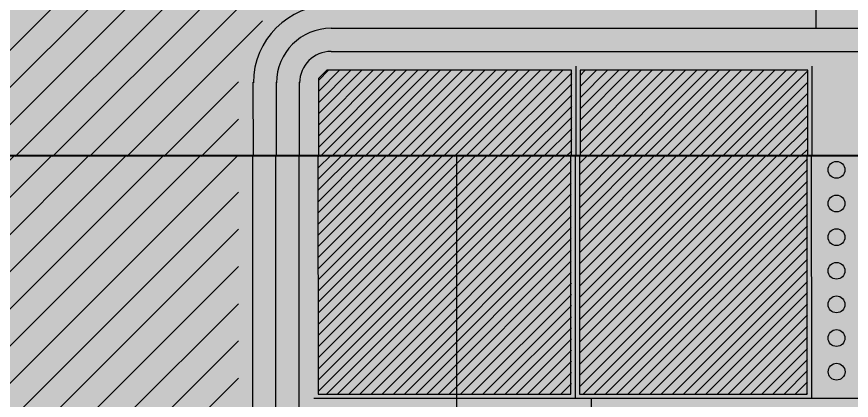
# Model space of a CAD drawing. Header units: millimetres. Extents: x 709 to 3952, y 378 to 2394.
# Drawn here: x 1694.8 to 1893.1, y 2094.4 to 2185.6 of the extents above; entities that cross this region are included whole.
import ezdxf

# ---------------------------------------------------------------- set-up
doc = ezdxf.new("R2010")
doc.units = ezdxf.units.MM
doc.layers.add('BAS', color=252, linetype='Continuous')

# ---------------------------------------------------------------- blocks, each defined once
blk = doc.blocks.new('*X22')
at = {"color": 0}
for p, q in [((410273.97, 4019205.56), (410431.91, 4019363.5)), ((410277.25, 4019200), (410440.75, 4019363.5)), ((410286.09, 4019200), (410449.59, 4019363.5)), ((410294.93, 4019200), (410458.43, 4019363.5)), ((410303.77, 4019200), (410467.27, 4019363.5)), ((410312.6, 4019200), (410476.1, 4019363.5)), ((410321.44, 4019200), (410353.73, 4019232.29)), ((410330.28, 4019200), (410348.02, 4019217.74)), ((410339.12, 4019200), (410348.02, 4019208.9)), ((410347.96, 4019200), (410348.02, 4019200.06))]:
    blk.add_line(p, q, dxfattribs=at)
blk = doc.blocks.new('*X12')
at = {"color": 0}
for p, q in [((410367.02, 4019202.27), (410385.25, 4019220.5)), ((410367.02, 4019204.92), (410382.6, 4019220.5)), ((410367.02, 4019207.57), (410379.95, 4019220.5)), ((410367.02, 4019210.22), (410377.3, 4019220.5)), ((410367.02, 4019212.87), (410374.65, 4019220.5)), ((410367.02, 4019215.52), (410372, 4019220.5)), ((410367.02, 4019218.18), (410369.34, 4019220.5)), ((410367.41, 4019200), (410387.91, 4019220.5)), ((410370.06, 4019200), (410390.56, 4019220.5)), ((410372.71, 4019200), (410393.21, 4019220.5)), ((410375.36, 4019200), (410395.86, 4019220.5)), ((410378.01, 4019200), (410398.51, 4019220.5)), ((410380.66, 4019200), (410401.16, 4019220.5)), ((410383.32, 4019200), (410403.82, 4019220.5)), ((410385.97, 4019200), (410406.47, 4019220.5)), ((410388.62, 4019200), (410409.12, 4019220.5)), ((410391.27, 4019200), (410411.77, 4019220.5)), ((410393.92, 4019200), (410414.42, 4019220.5)), ((410396.57, 4019200), (410417.07, 4019220.5)), ((410399.22, 4019200), (410419.72, 4019220.5)), ((410401.88, 4019200), (410422.38, 4019220.5)), ((410404.53, 4019200), (410425.03, 4019220.5)), ((410429.12, 4019213.99), (410435.63, 4019220.5)), ((410429.12, 4019216.64), (410432.98, 4019220.5)), ((410429.12, 4019219.29), (410430.33, 4019220.5)), ((410429.12, 4019211.33), (410438.29, 4019220.5)), ((410429.12, 4019208.68), (410440.94, 4019220.5)), ((410429.12, 4019206.03), (410443.59, 4019220.5)), ((410429.12, 4019203.38), (410446.24, 4019220.5)), ((410429.12, 4019200.73), (410448.89, 4019220.5)), ((410431.04, 4019200), (410451.54, 4019220.5)), ((410433.7, 4019200), (410454.2, 4019220.5)), ((410436.35, 4019200), (410456.85, 4019220.5)), ((410439, 4019200), (410459.5, 4019220.5)), ((410441.65, 4019200), (410462.15, 4019220.5)), ((410444.3, 4019200), (410464.8, 4019220.5)), ((410446.95, 4019200), (410467.45, 4019220.5)), ((410449.61, 4019200), (410470.11, 4019220.5)), ((410452.26, 4019200), (410472.76, 4019220.5)), ((410454.91, 4019200), (410475.41, 4019220.5)), ((410457.56, 4019200), (410478.06, 4019220.5)), ((410460.21, 4019200), (410480.71, 4019220.5)), ((410462.86, 4019200), (410483.22, 4019220.36)), ((410407.18, 4019200), (410427.12, 4019219.94)), ((410409.83, 4019200), (410427.12, 4019217.29)), ((410465.52, 4019200), (410483.22, 4019217.7)), ((410412.48, 4019200), (410427.12, 4019214.64)), ((410468.17, 4019200), (410483.22, 4019215.05)), ((410470.82, 4019200), (410483.22, 4019212.4)), ((410415.13, 4019200), (410427.12, 4019211.99)), ((410417.79, 4019200), (410427.12, 4019209.33)), ((410473.47, 4019200), (410483.22, 4019209.75)), ((410420.44, 4019200), (410427.12, 4019206.68)), ((410476.12, 4019200), (410483.22, 4019207.1)), ((410478.77, 4019200), (410483.22, 4019204.45)), ((410423.09, 4019200), (410427.12, 4019204.03)), ((410425.74, 4019200), (410427.12, 4019201.38)), ((410481.43, 4019200), (410483.22, 4019201.79))]:
    blk.add_line(p, q, dxfattribs=at)
blk = doc.blocks.new('*X116')
at = {"color": 0}
for p, q in [((410248.77, 4019118.49), (410330.28, 4019200)), ((410250.36, 4019111.24), (410339.12, 4019200)), ((410252.47, 4019131.03), (410321.44, 4019200)), ((410256.17, 4019143.57), (410312.6, 4019200)), ((410259.2, 4019111.24), (410347.96, 4019200)), ((410259.87, 4019156.1), (410303.77, 4019200)), ((410263.57, 4019168.64), (410294.93, 4019200)), ((410267.27, 4019181.18), (410286.09, 4019200)), ((410270.97, 4019193.72), (410277.25, 4019200)), ((410268.04, 4019111.24), (410348.02, 4019191.22)), ((410276.88, 4019111.24), (410348.02, 4019182.38)), ((410285.72, 4019111.24), (410348.02, 4019173.54)), ((410294.56, 4019111.24), (410348.02, 4019164.7)), ((410303.4, 4019111.24), (410348.02, 4019155.87)), ((410312.23, 4019111.24), (410348.02, 4019147.03)), ((410321.07, 4019111.24), (410348.02, 4019138.19)), ((410329.91, 4019111.24), (410348.02, 4019129.35)), ((410338.75, 4019111.24), (410348.02, 4019120.51))]:
    blk.add_line(p, q, dxfattribs=at)
blk = doc.blocks.new('*X75')
at = {"color": 0}
for p, q in [((410429.12, 4019147.69), (410481.43, 4019200)), ((410429.12, 4019150.35), (410478.77, 4019200)), ((410429.12, 4019153), (410476.12, 4019200)), ((410429.12, 4019155.65), (410473.47, 4019200)), ((410429.12, 4019158.3), (410470.82, 4019200)), ((410429.12, 4019160.95), (410468.17, 4019200)), ((410429.12, 4019163.6), (410465.52, 4019200)), ((410429.12, 4019166.26), (410462.86, 4019200)), ((410429.12, 4019168.91), (410460.21, 4019200)), ((410429.12, 4019171.56), (410457.56, 4019200)), ((410429.12, 4019174.21), (410454.91, 4019200)), ((410429.12, 4019176.86), (410452.26, 4019200)), ((410429.12, 4019179.51), (410449.61, 4019200)), ((410429.12, 4019182.17), (410446.95, 4019200)), ((410429.12, 4019184.82), (410444.3, 4019200)), ((410429.12, 4019187.47), (410441.65, 4019200)), ((410429.12, 4019190.12), (410439, 4019200)), ((410429.12, 4019192.77), (410436.35, 4019200)), ((410429.12, 4019195.42), (410433.7, 4019200)), ((410429.12, 4019198.08), (410431.04, 4019200)), ((410429.12, 4019145.04), (410483.22, 4019199.14)), ((410429.93, 4019143.2), (410483.22, 4019196.49)), ((410432.58, 4019143.2), (410483.22, 4019193.84)), ((410435.23, 4019143.2), (410483.22, 4019191.19)), ((410437.88, 4019143.2), (410483.22, 4019188.54)), ((410440.54, 4019143.2), (410483.22, 4019185.88)), ((410443.19, 4019143.2), (410483.22, 4019183.23)), ((410445.84, 4019143.2), (410483.22, 4019180.58)), ((410448.49, 4019143.2), (410483.22, 4019177.93)), ((410451.14, 4019143.2), (410483.22, 4019175.28)), ((410453.79, 4019143.2), (410483.22, 4019172.63)), ((410456.45, 4019143.2), (410483.22, 4019169.97)), ((410459.1, 4019143.2), (410483.22, 4019167.32)), ((410461.75, 4019143.2), (410483.22, 4019164.67)), ((410464.4, 4019143.2), (410483.22, 4019162.02)), ((410467.05, 4019143.2), (410483.22, 4019159.37)), ((410469.7, 4019143.2), (410483.22, 4019156.72)), ((410472.36, 4019143.2), (410483.22, 4019154.06)), ((410475.01, 4019143.2), (410483.22, 4019151.41)), ((410477.66, 4019143.2), (410483.22, 4019148.76)), ((410480.31, 4019143.2), (410483.22, 4019146.11)), ((410482.96, 4019143.2), (410483.22, 4019143.46))]:
    blk.add_line(p, q, dxfattribs=at)
blk = doc.blocks.new('*X74')
at = {"color": 0}
for p, q in [((410367.02, 4019143.93), (410423.09, 4019200)), ((410367.02, 4019146.58), (410420.44, 4019200)), ((410367.02, 4019149.23), (410417.79, 4019200)), ((410367.02, 4019151.89), (410415.13, 4019200)), ((410367.02, 4019154.54), (410412.48, 4019200)), ((410367.02, 4019157.19), (410409.83, 4019200)), ((410367.02, 4019159.84), (410407.18, 4019200)), ((410367.02, 4019162.49), (410404.53, 4019200)), ((410367.02, 4019165.14), (410401.88, 4019200)), ((410367.02, 4019167.79), (410399.22, 4019200)), ((410367.02, 4019170.45), (410396.57, 4019200)), ((410367.02, 4019173.1), (410393.92, 4019200)), ((410367.02, 4019175.75), (410391.27, 4019200)), ((410367.02, 4019178.4), (410388.62, 4019200)), ((410367.02, 4019181.05), (410385.97, 4019200)), ((410367.02, 4019183.7), (410383.32, 4019200)), ((410367.02, 4019186.36), (410380.66, 4019200)), ((410367.02, 4019189.01), (410378.01, 4019200)), ((410367.02, 4019191.66), (410375.36, 4019200)), ((410367.02, 4019194.31), (410372.71, 4019200)), ((410367.02, 4019196.96), (410370.06, 4019200)), ((410367.02, 4019199.61), (410367.41, 4019200)), ((410368.94, 4019143.2), (410425.74, 4019200)), ((410371.59, 4019143.2), (410427.12, 4019198.73)), ((410374.24, 4019143.2), (410427.12, 4019196.08)), ((410376.9, 4019143.2), (410427.12, 4019193.42)), ((410379.55, 4019143.2), (410427.12, 4019190.77)), ((410382.2, 4019143.2), (410427.12, 4019188.12)), ((410384.85, 4019143.2), (410427.12, 4019185.47)), ((410387.5, 4019143.2), (410427.12, 4019182.82)), ((410390.15, 4019143.2), (410427.12, 4019180.17)), ((410392.81, 4019143.2), (410427.12, 4019177.51)), ((410395.46, 4019143.2), (410427.12, 4019174.86)), ((410398.11, 4019143.2), (410427.12, 4019172.21)), ((410400.76, 4019143.2), (410427.12, 4019169.56)), ((410403.41, 4019143.2), (410427.12, 4019166.91)), ((410406.06, 4019143.2), (410427.12, 4019164.26)), ((410408.72, 4019143.2), (410427.12, 4019161.6)), ((410411.37, 4019143.2), (410427.12, 4019158.95)), ((410414.02, 4019143.2), (410427.12, 4019156.3)), ((410416.67, 4019143.2), (410427.12, 4019153.65)), ((410419.32, 4019143.2), (410427.12, 4019151)), ((410421.97, 4019143.2), (410427.12, 4019148.35)), ((410424.63, 4019143.2), (410427.12, 4019145.69))]:
    blk.add_line(p, q, dxfattribs=at)

msp = doc.modelspace()

# ---------------------------------------------------------------- hatches: boundary and pattern name
at = {"layer": 'BAS', "true_color": 0xc7c8ca, "transparency": 33554513}
h = msp.add_hatch(color=9, dxfattribs=at)
h.dxf.hatch_style = 1
h.paths.add_polyline_path([(735.07, 2394.13), (735.07, 400.97), (3218.5, 400.97), (3218.5, 2394.13)])
h.paths.add_polyline_path([(1826.32, 1353.24), (2408.56, 1353.24), (2408.56, 918.34), (1826.32, 918.34)], flags=16)

# ---------------------------------------------------------------- linework, layer by layer
at = {"layer": 'BAS'}
for p, q in [((1884.73, 2182.88), (1884.73, 2348.38)), ((1769.53, 2182.88), (1949.73, 2182.88)), ((1769.53, 2177.38), (1949.73, 2177.38)), ((1827.63, 2173.88), (1827.63, 2152.38)), ((1883.73, 2173.88), (1883.73, 2152.38)), ((1751.03, 2152.55), (1751.02, 2170.05)), ((1756.53, 2152.55), (1756.52, 2170.05)), ((1762.03, 2152.55), (1762.02, 2170.05)), ((726.02, 2152.42), (1999.51, 2152.58)), ((899.45, 2152.61), (1999.36, 2152.75)), ((1750.89, 2067.96), (1750.88, 2152.71)), ((1756.39, 2060.82), (1756.38, 2152.72)), ((1761.89, 2060.82), (1761.88, 2152.72)), ((1827.48, 2152.72), (1827.49, 2094.92)), ((1883.58, 2152.73), (1883.59, 2094.93)), ((1765.39, 2094.92), (1955.59, 2094.94)), ((1831.4, 1971.22), (1831.39, 2094.92))]:
    msp.add_line(p, q, dxfattribs=at)
for points in [[(1826.63, 2172.88), (1768.46, 2172.88), (1766.53, 2170.95), (1766.53, 2152.38)], [(1826.63, 2152.38), (1826.63, 2172.88)], [(1882.73, 2172.88), (1828.63, 2172.88), (1828.63, 2152.38)], [(1882.73, 2152.38), (1882.73, 2172.88)], [(1626.87, 2152.7), (1999.36, 2152.75)], [(1766.38, 2152.72), (1766.39, 2095.92), (1826.49, 2095.92), (1826.48, 2152.72)], [(1799.51, 952.72), (1799.36, 2152.72)], [(1828.48, 2152.72), (1828.49, 2095.92), (1882.59, 2095.93), (1882.58, 2152.73)], [(1873.9, 2105.62), (1873.9, 2105.62)]]:
    msp.add_lwpolyline(points, dxfattribs=at)
for centre in [(1889.58, 2149.23), (1889.58, 2141.23), (1889.58, 2133.23), (1889.58, 2125.23), (1889.58, 2117.23), (1889.58, 2109.23), (1889.59, 2101.23)]:
    msp.add_circle(centre, 2, dxfattribs=at)
for radius in [18.5, 13, 7.5]:
    msp.add_arc((1769.53, 2169.88), radius, 90, 180, dxfattribs=at)

# ---------------------------------------------------------------- block references
for name, p in [('*X22', (-408600.49, -4017047.62)), ('*X12', (-408600.47, -4017047.62))]:
    msp.add_blockref(name, p, dxfattribs=at)
at = {"layer": 'BAS', "rotation": 0.007024849578497167}
for name in ['*X116', '*X74', '*X75']:
    msp.add_blockref(name, (-408107.77, -4017097.58), dxfattribs=at)

doc.saveas('drawing.dxf')
